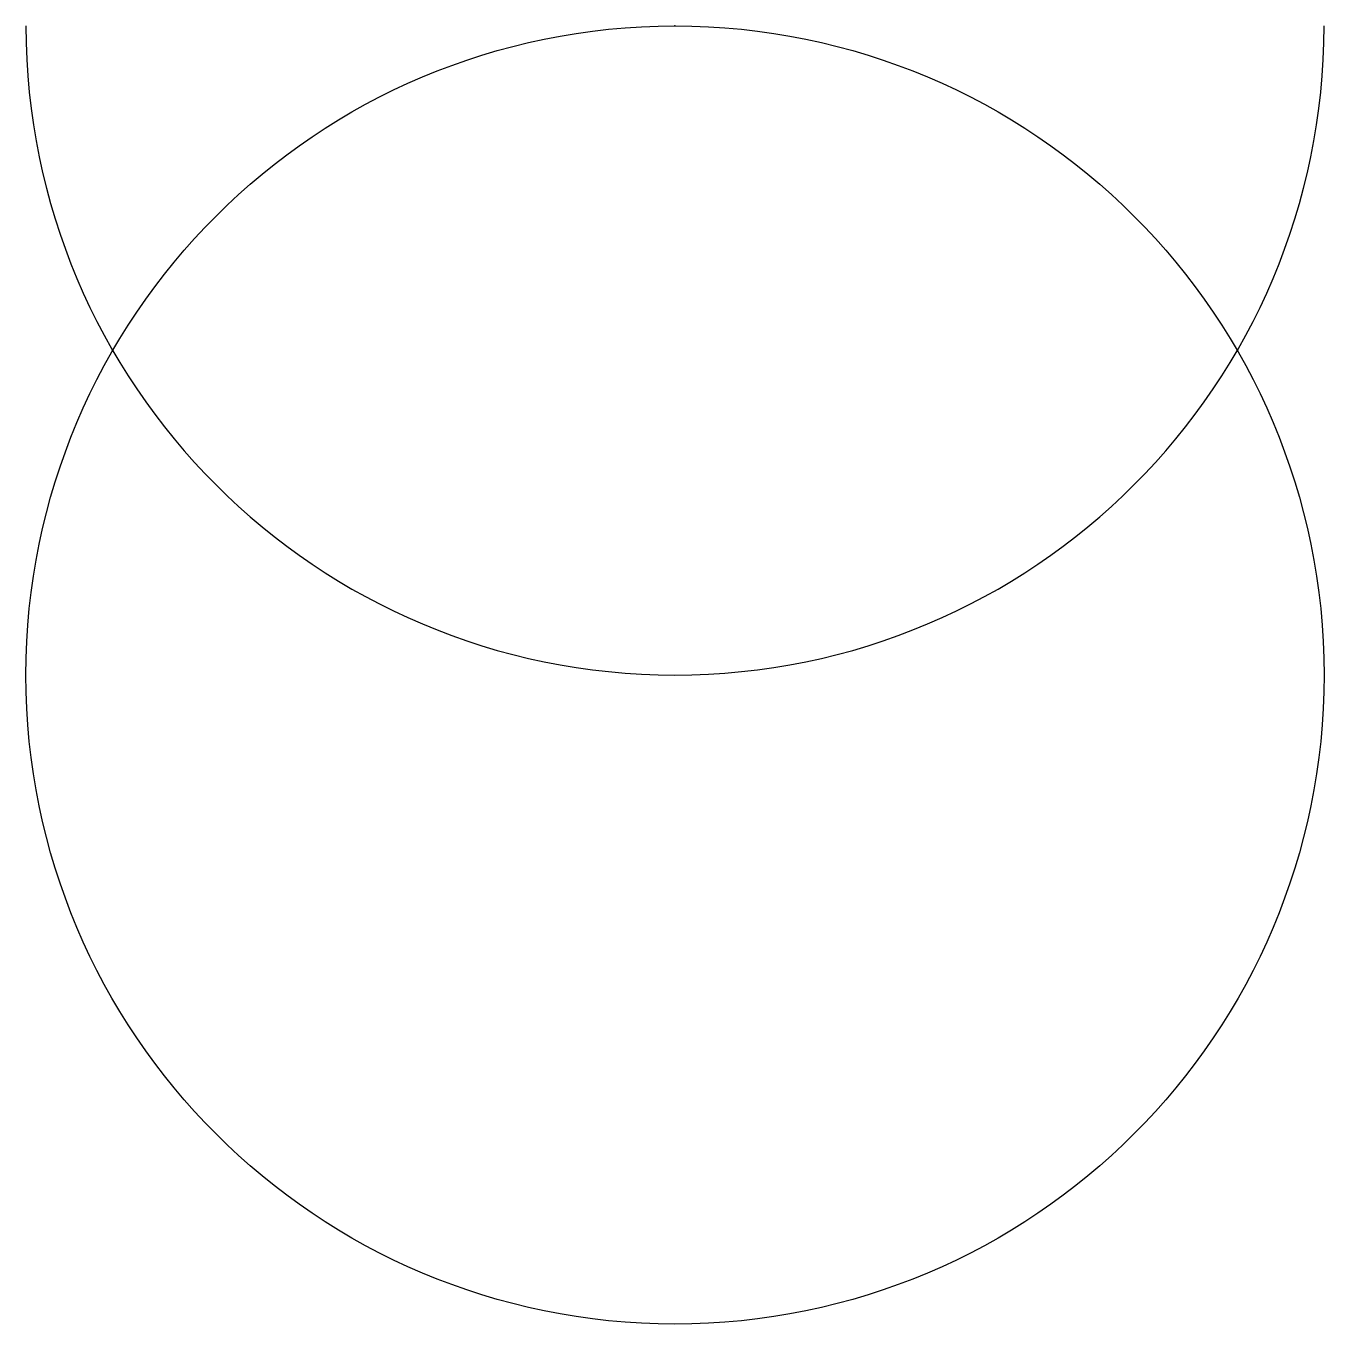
# Model space of a CAD drawing. Header units: centimetres. Extents: x 50 to 70, y 30 to 50.
import ezdxf

# ---------------------------------------------------------------- set-up
doc = ezdxf.new("R2010")
doc.units = ezdxf.units.CM
doc.layers.get('0').update_dxf_attribs({"lineweight": 25, "true_color": 0xffffff})

msp = doc.modelspace()

# ---------------------------------------------------------------- linework, layer by layer
msp.add_circle((60, 40), 10)
at = {"color": 5, "true_color": 0x0000ff}
msp.add_arc((60, 50), 10, 180, 0, dxfattribs=at)
msp.add_point((60, 50))

doc.saveas('drawing.dxf')
